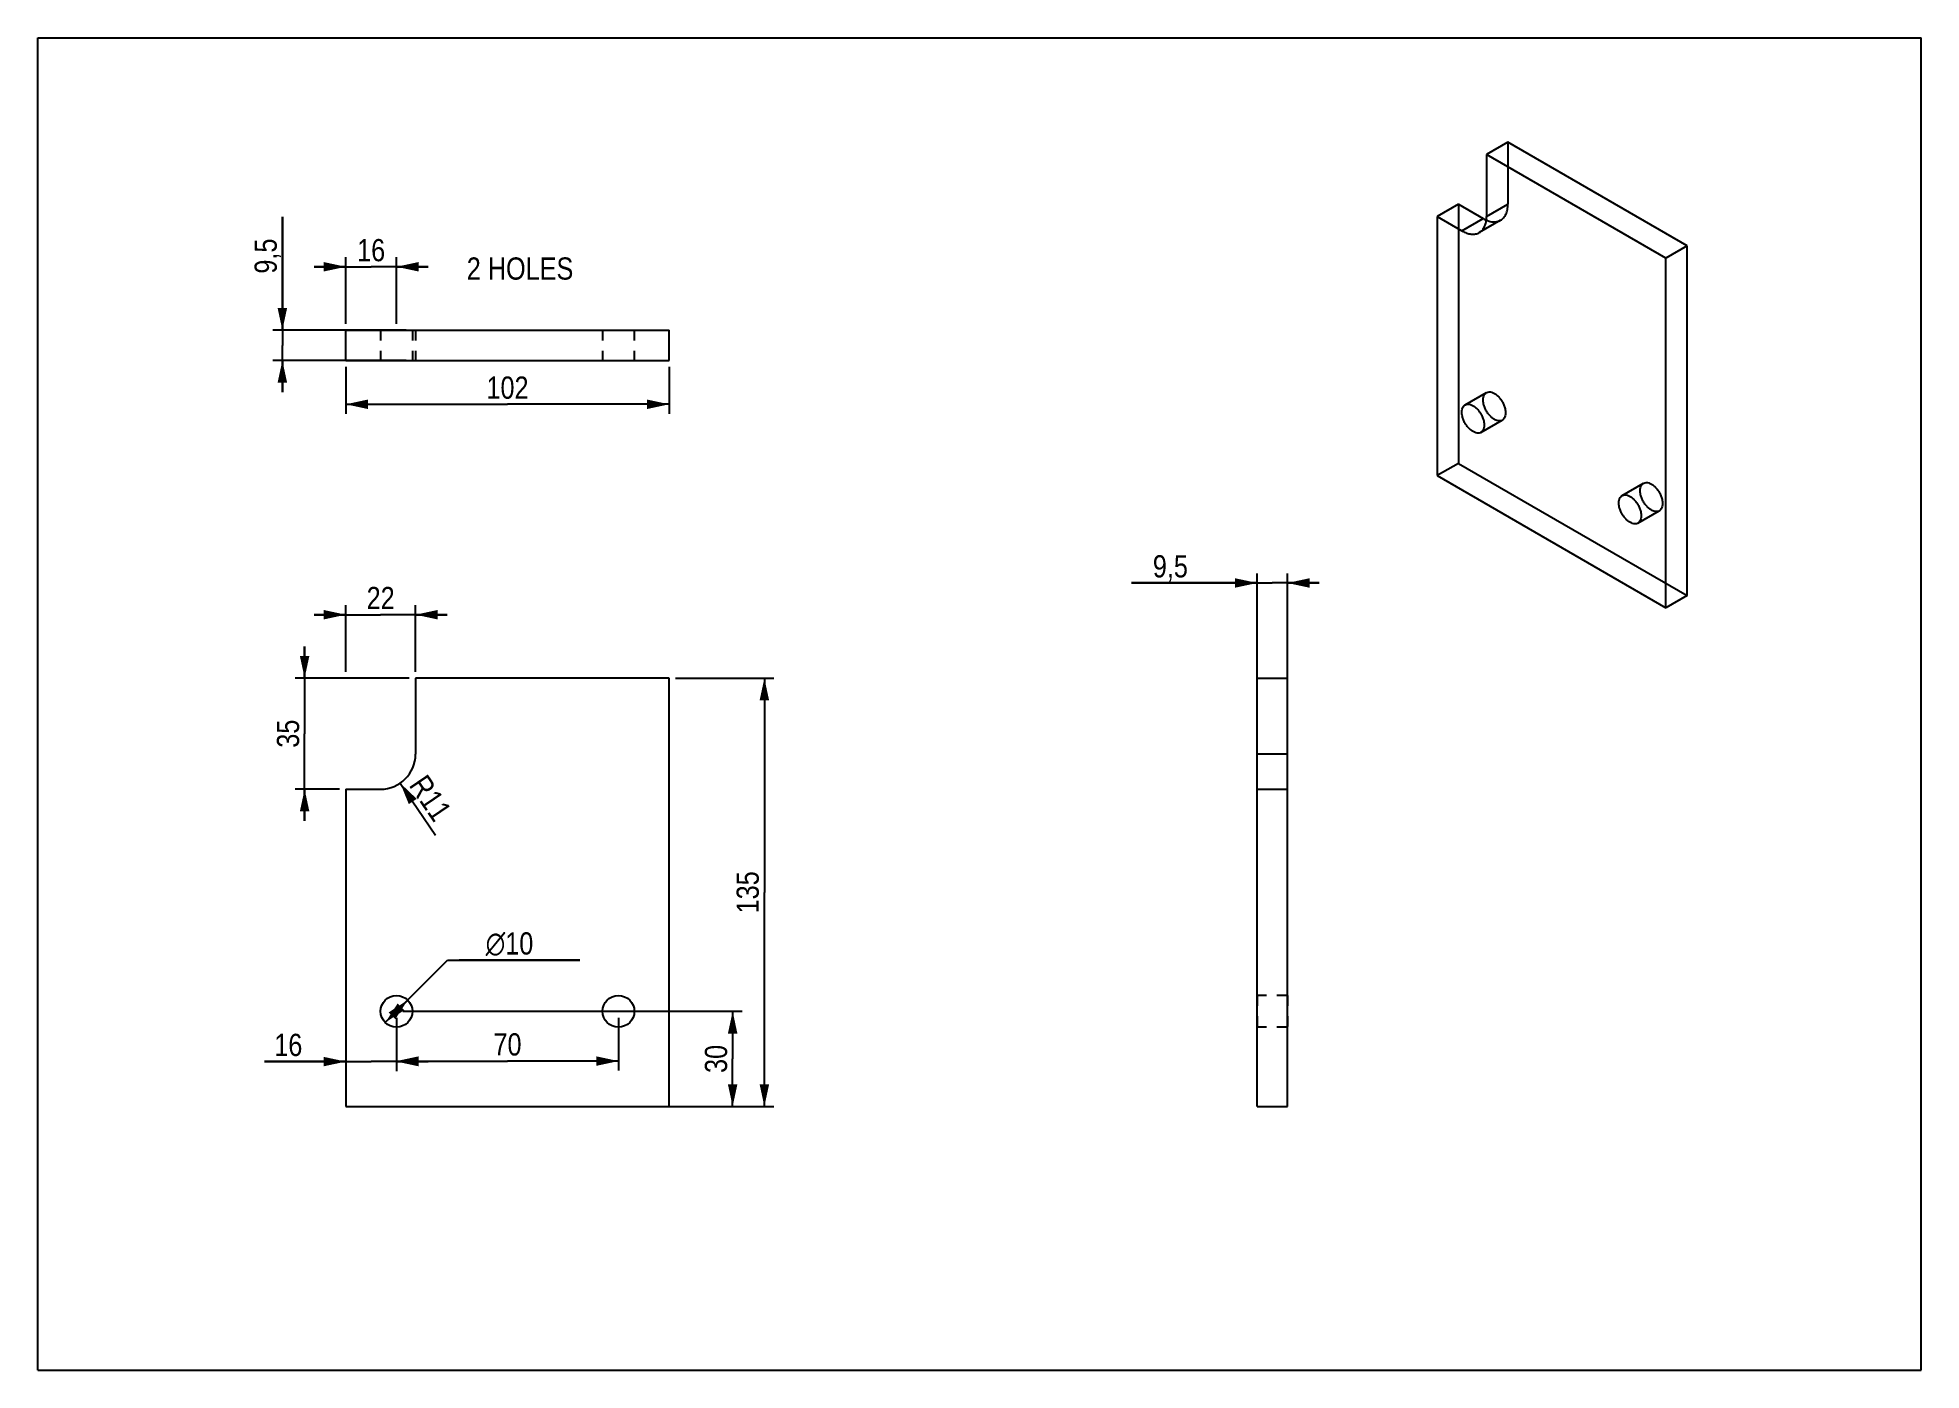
# Model space of a CAD drawing. Header units: millimetres. Extents: x 0 to 297, y 0 to 210.
import ezdxf

# ---------------------------------------------------------------- set-up
doc = ezdxf.new("R2010")
doc.units = ezdxf.units.MM
doc.header["$LTSCALE"] = 16.335
doc.linetypes.add('HIDDEN', pattern=[0.2, 0.1, -0.1])
doc.layers.get('0').update_dxf_attribs({"linetype": 'CONTINUOUS'})
doc.layers.add('02___PRT_ALL_AXES', color=7, linetype='CONTINUOUS')
doc.layers.add('DEFAULT_2', color=8, linetype='HIDDEN')
doc.styles.get("Standard").update_dxf_attribs({"font": 'txt', "width": 0.85})
doc.styles.add('TEXTSTYLE_2', font='gdt', dxfattribs={"width": 0.85})
doc.dimstyles.new('DIMSTYLE_1', dxfattribs={"dimtxt": 3.5, "dimasz": 3.5, "dimexe": 1.5, "dimexo": 1, "dimgap": 0.875, "dimtad": 1, "dimlfac": 2, "dimtxsty": 'STANDARD', "dimblk": '_FILLED', "dimblk1": '_FILLED', "dimblk2": '_FILLED', "dimcen": 0.09, "dimadec": 0, "dimazin": 0, "dimtp": 0.01, "dimtm": 0.01, "dimtfac": 1, "dimtofl": 0, "dimtmove": 0, "dimatfit": 3, "dimldrblk": '_FILLED', "dimfxl": 1, "dimtolj": 1, "dimarcsym": 0})
doc.dimstyles.new('DIMSTYLE_2', dxfattribs={"dimtxt": 3.5, "dimasz": 3.5, "dimexe": 1.5, "dimexo": 1, "dimtad": 1, "dimlfac": 2, "dimtxsty": 'STANDARD', "dimblk": '_FILLED', "dimblk1": '_FILLED', "dimblk2": '_FILLED', "dimcen": 0.09, "dimadec": 0, "dimazin": 0, "dimtp": 0.01, "dimtm": 0.01, "dimtfac": 1, "dimtmove": 0, "dimatfit": 2, "dimldrblk": '_FILLED', "dimfxl": 1, "dimtolj": 1, "dimarcsym": 0})
doc.dimstyles.new('DIMSTYLE_3', dxfattribs={"dimtxt": 3.5, "dimasz": 3.5, "dimexe": 1.5, "dimexo": 1, "dimtad": 1, "dimlfac": 2, "dimtxsty": 'STANDARD', "dimblk": '_FILLED', "dimblk1": '_FILLED', "dimblk2": '_FILLED', "dimcen": 0.09, "dimadec": 0, "dimazin": 0, "dimtp": 0.01, "dimtm": 0.01, "dimtfac": 1, "dimtofl": 0, "dimtmove": 0, "dimatfit": 3, "dimldrblk": '_FILLED', "dimfxl": 1, "dimtolj": 1, "dimarcsym": 0})

# ---------------------------------------------------------------- blocks, each defined once
blk = doc.blocks.new('_FILLED')
at = {"color": 0, "linetype": 'BYBLOCK'}
blk.add_solid([(0, 0), (-1, 0.214), (-1, -0.214)], dxfattribs=at)
blk = doc.blocks.new('*D0')
at = {"color": 2, "linetype": 'CONTINUOUS'}
for p, q in [((48.58, 158.15), (48.58, 150.73)), ((99.58, 158.15), (99.58, 150.73)), ((48.58, 152.23), (74.08, 152.23)), ((99.58, 152.23), (74.08, 152.23))]:
    blk.add_line(p, q, dxfattribs=at)
at = {"color": 2, "linetype": 'CONTINUOUS', "xscale": 3.5, "yscale": 3.5, "zscale": 3.5, "rotation": 180}
blk.add_blockref('_FILLED', (48.58, 152.23), dxfattribs=at)
at = {"color": 2, "linetype": 'CONTINUOUS', "xscale": 3.5, "yscale": 3.5, "zscale": 3.5}
blk.add_blockref('_FILLED', (99.58, 152.23), dxfattribs=at)
at = {"color": 2, "linetype": 'CONTINUOUS', "insert": (74.08, 156.61), "char_height": 3.5, "width": 8.925, "attachment_point": 2, "line_spacing_factor": 0.9}
blk.add_mtext('102', dxfattribs=at)
blk = doc.blocks.new('*D1')
at = {"color": 2, "linetype": 'CONTINUOUS'}
for p, q in [((100.58, 109.07), (116.08, 109.07)), ((114.58, 109.07), (114.58, 75.32)), ((114.58, 41.57), (114.58, 75.32)), ((100.58, 41.57), (116.08, 41.57))]:
    blk.add_line(p, q, dxfattribs=at)
at = {"color": 2, "linetype": 'CONTINUOUS', "xscale": 3.5, "yscale": 3.5, "zscale": 3.5}
for p, rotation in [((114.58, 109.07), 90), ((114.58, 41.57), 270)]:
    blk.add_blockref('_FILLED', p, dxfattribs=dict(at, rotation=rotation))
at = {"color": 2, "linetype": 'CONTINUOUS', "insert": (110.2, 75.32), "char_height": 3.5, "width": 8.925, "attachment_point": 2, "rotation": 90, "line_spacing_factor": 0.9}
blk.add_mtext('135', dxfattribs=at)
blk = doc.blocks.new('*D2')
at = {"color": 2, "linetype": 'CONTINUOUS'}
for p, q in [((56.58, 56.57), (64.64, 64.64)), ((64.64, 64.64), (85.46, 64.64)), ((85.46, 64.64), (66.44, 64.64)), ((54.81, 54.81), (56.58, 56.57)), ((58.34, 58.34), (56.58, 56.57))]:
    blk.add_line(p, q, dxfattribs=at)
at = {"color": 2, "linetype": 'CONTINUOUS', "xscale": 3.5, "yscale": 3.5, "zscale": 3.5}
for p, rotation in [((54.81, 54.81), 225), ((58.34, 58.34), 45)]:
    blk.add_blockref('_FILLED', p, dxfattribs=dict(at, rotation=rotation))
at = {"color": 2, "linetype": 'CONTINUOUS', "insert": (70.64, 69.02), "char_height": 3.5, "width": 10.6167, "attachment_point": 1, "line_spacing_factor": 0.9, "style": 'TEXTSTYLE_2'}
blk.add_mtext('{\\Fgdt;n}\\Ftxt;10', dxfattribs=at)
blk = doc.blocks.new('*D3')
at = {"color": 2, "linetype": 'CONTINUOUS'}
for p, q in [((38.58, 163.9), (38.58, 181.75)), ((38.58, 181.75), (38.58, 161.52)), ((58.08, 163.9), (37.08, 163.9)), ((38.58, 154.15), (38.58, 161.52)), ((58.08, 159.15), (37.08, 159.15)), ((38.58, 159.15), (38.58, 154.15))]:
    blk.add_line(p, q, dxfattribs=at)
at = {"color": 2, "linetype": 'CONTINUOUS', "xscale": 3.5, "yscale": 3.5, "zscale": 3.5}
for p, rotation in [((38.58, 163.9), 270), ((38.58, 159.15), 90)]:
    blk.add_blockref('_FILLED', p, dxfattribs=dict(at, rotation=rotation))
at = {"color": 2, "linetype": 'CONTINUOUS', "insert": (34.2, 172.82), "char_height": 3.5, "width": 8.925, "attachment_point": 1, "rotation": 90, "line_spacing_factor": 0.9}
blk.add_mtext('9,5', dxfattribs=at)
blk = doc.blocks.new('*D4')
at = {"color": 2, "linetype": 'CONTINUOUS'}
for p, q in [((48.58, 164.9), (48.58, 175.4)), ((56.58, 164.9), (56.58, 175.4)), ((48.58, 173.9), (43.58, 173.9)), ((43.58, 173.9), (52.58, 173.9)), ((61.58, 173.9), (52.58, 173.9)), ((56.58, 173.9), (61.58, 173.9))]:
    blk.add_line(p, q, dxfattribs=at)
at = {"color": 2, "linetype": 'CONTINUOUS', "xscale": 3.5, "yscale": 3.5, "zscale": 3.5}
blk.add_blockref('_FILLED', (48.58, 173.9), dxfattribs=at)
at = {"color": 2, "linetype": 'CONTINUOUS', "xscale": 3.5, "yscale": 3.5, "zscale": 3.5, "rotation": 180}
blk.add_blockref('_FILLED', (56.58, 173.9), dxfattribs=at)
at = {"color": 2, "linetype": 'CONTINUOUS', "insert": (52.58, 178.27), "char_height": 3.5, "width": 5.95, "attachment_point": 2, "line_spacing_factor": 0.9}
blk.add_mtext('16', dxfattribs=at)
blk = doc.blocks.new('*D5')
at = {"color": 2, "linetype": 'CONTINUOUS'}
for p, q in [((57.58, 56.57), (111.08, 56.57)), ((109.58, 56.57), (109.58, 49.07)), ((109.58, 41.57), (109.58, 49.07)), ((57.58, 41.57), (111.08, 41.57))]:
    blk.add_line(p, q, dxfattribs=at)
at = {"color": 2, "linetype": 'CONTINUOUS', "xscale": 3.5, "yscale": 3.5, "zscale": 3.5}
for p, rotation in [((109.58, 56.57), 90), ((109.58, 41.57), 270)]:
    blk.add_blockref('_FILLED', p, dxfattribs=dict(at, rotation=rotation))
at = {"color": 2, "linetype": 'CONTINUOUS', "insert": (105.2, 49.07), "char_height": 3.5, "width": 5.95, "attachment_point": 2, "rotation": 90, "line_spacing_factor": 0.9}
blk.add_mtext('30', dxfattribs=at)
blk = doc.blocks.new('*D6')
at = {"color": 2, "linetype": 'CONTINUOUS'}
blk.add_line((57.17, 92.53), (62.73, 84.33), dxfattribs=at)
at = {"color": 2, "linetype": 'CONTINUOUS', "xscale": 3.5, "yscale": 3.5, "zscale": 3.5, "rotation": 124.2}
blk.add_blockref('_FILLED', (57.17, 92.53), dxfattribs=at)
at = {"color": 2, "linetype": 'CONTINUOUS', "insert": (61.34, 94.17), "char_height": 3.5, "width": 8.925, "attachment_point": 1, "rotation": 304.2, "line_spacing_factor": 0.9}
blk.add_mtext('R11', dxfattribs=at)
blk = doc.blocks.new('*D7')
at = {"color": 2, "linetype": 'CONTINUOUS'}
for p, q in [((48.58, 119.07), (43.58, 119.07)), ((43.58, 119.07), (54.08, 119.07)), ((48.58, 110.07), (48.58, 120.57)), ((64.58, 119.07), (54.08, 119.07)), ((59.58, 110.07), (59.58, 120.57)), ((59.58, 119.07), (64.58, 119.07))]:
    blk.add_line(p, q, dxfattribs=at)
at = {"color": 2, "linetype": 'CONTINUOUS', "xscale": 3.5, "yscale": 3.5, "zscale": 3.5}
blk.add_blockref('_FILLED', (48.58, 119.07), dxfattribs=at)
at = {"color": 2, "linetype": 'CONTINUOUS', "xscale": 3.5, "yscale": 3.5, "zscale": 3.5, "rotation": 180}
blk.add_blockref('_FILLED', (59.58, 119.07), dxfattribs=at)
at = {"color": 2, "linetype": 'CONTINUOUS', "insert": (54.08, 123.45), "char_height": 3.5, "width": 5.95, "attachment_point": 2, "line_spacing_factor": 0.9}
blk.add_mtext('22', dxfattribs=at)
blk = doc.blocks.new('*D8')
at = {"color": 2, "linetype": 'CONTINUOUS'}
for p, q in [((192.29, 92.57), (192.29, 125.57)), ((197.04, 92.57), (197.04, 125.57)), ((192.29, 124.07), (172.44, 124.07)), ((172.44, 124.07), (194.66, 124.07)), ((202.04, 124.07), (194.66, 124.07)), ((197.04, 124.07), (202.04, 124.07))]:
    blk.add_line(p, q, dxfattribs=at)
at = {"color": 2, "linetype": 'CONTINUOUS', "xscale": 3.5, "yscale": 3.5, "zscale": 3.5}
blk.add_blockref('_FILLED', (192.29, 124.07), dxfattribs=at)
at = {"color": 2, "linetype": 'CONTINUOUS', "xscale": 3.5, "yscale": 3.5, "zscale": 3.5, "rotation": 180}
blk.add_blockref('_FILLED', (197.04, 124.07), dxfattribs=at)
at = {"color": 2, "linetype": 'CONTINUOUS', "insert": (181.36, 128.45), "char_height": 3.5, "width": 8.925, "attachment_point": 3, "line_spacing_factor": 0.9}
blk.add_mtext('9,5', dxfattribs=at)
blk = doc.blocks.new('*D9')
at = {"color": 2, "linetype": 'CONTINUOUS'}
for p, q in [((56.58, 55.57), (56.58, 47.23)), ((91.58, 55.57), (91.58, 47.23)), ((56.58, 48.73), (74.08, 48.73)), ((91.58, 48.73), (74.08, 48.73))]:
    blk.add_line(p, q, dxfattribs=at)
at = {"color": 2, "linetype": 'CONTINUOUS', "xscale": 3.5, "yscale": 3.5, "zscale": 3.5, "rotation": 180}
blk.add_blockref('_FILLED', (56.58, 48.73), dxfattribs=at)
at = {"color": 2, "linetype": 'CONTINUOUS', "xscale": 3.5, "yscale": 3.5, "zscale": 3.5}
blk.add_blockref('_FILLED', (91.58, 48.73), dxfattribs=at)
at = {"color": 2, "linetype": 'CONTINUOUS', "insert": (74.08, 53.11), "char_height": 3.5, "width": 5.95, "attachment_point": 2, "line_spacing_factor": 0.9}
blk.add_mtext('70', dxfattribs=at)
blk = doc.blocks.new('*D10')
at = {"color": 2, "linetype": 'CONTINUOUS'}
for p, q in [((56.58, 55.57), (56.58, 47.15)), ((48.58, 48.65), (35.78, 48.65)), ((35.78, 48.65), (52.58, 48.65)), ((61.58, 48.65), (52.58, 48.65)), ((56.58, 48.65), (61.58, 48.65))]:
    blk.add_line(p, q, dxfattribs=at)
at = {"color": 2, "linetype": 'CONTINUOUS', "xscale": 3.5, "yscale": 3.5, "zscale": 3.5}
blk.add_blockref('_FILLED', (48.58, 48.65), dxfattribs=at)
at = {"color": 2, "linetype": 'CONTINUOUS', "xscale": 3.5, "yscale": 3.5, "zscale": 3.5, "rotation": 180}
blk.add_blockref('_FILLED', (56.58, 48.65), dxfattribs=at)
at = {"color": 2, "linetype": 'CONTINUOUS', "insert": (41.73, 53.03), "char_height": 3.5, "width": 5.95, "attachment_point": 3, "line_spacing_factor": 0.9}
blk.add_mtext('16', dxfattribs=at)
blk = doc.blocks.new('*D11')
at = {"color": 2, "linetype": 'CONTINUOUS'}
for p, q in [((42.09, 109.07), (42.09, 114.07)), ((42.09, 114.07), (42.09, 100.32)), ((58.58, 109.07), (40.59, 109.07)), ((42.09, 86.57), (42.09, 100.32)), ((47.58, 91.57), (40.59, 91.57)), ((42.09, 91.57), (42.09, 86.57))]:
    blk.add_line(p, q, dxfattribs=at)
at = {"color": 2, "linetype": 'CONTINUOUS', "xscale": 3.5, "yscale": 3.5, "zscale": 3.5}
for p, rotation in [((42.09, 109.07), 270), ((42.09, 91.57), 90)]:
    blk.add_blockref('_FILLED', p, dxfattribs=dict(at, rotation=rotation))
at = {"color": 2, "linetype": 'CONTINUOUS', "insert": (37.72, 100.32), "char_height": 3.5, "width": 5.95, "attachment_point": 2, "rotation": 90, "line_spacing_factor": 0.9}
blk.add_mtext('35', dxfattribs=at)

msp = doc.modelspace()

# ---------------------------------------------------------------- linework, layer by layer
at = {"color": 7, "linetype": 'CONTINUOUS'}
for p, q in [((0, 0), (0, 210)), ((0, 210), (297, 210)), ((297, 0), (297, 210)), ((231.8003, 193.5444), (228.4415, 191.6053)), ((231.8003, 193.5444), (231.8003, 183.7464)), ((260.0847, 177.2148), (231.8003, 193.5444)), ((228.4415, 191.6053), (228.4415, 181.8072)), ((256.7259, 175.2756), (228.4415, 191.6053)), ((224.0221, 183.7463), (220.6633, 181.8071)), ((220.6633, 181.8071), (220.6633, 140.982)), ((220.6633, 181.8071), (224.5524, 179.5618)), ((224.0221, 183.7463), (224.0221, 142.9212)), ((224.0221, 183.7463), (227.9112, 181.501)), ((224.5524, 179.5618), (227.9112, 181.501)), ((230.6612, 181.2286), (227.3024, 179.2894)), ((228.4415, 181.8072), (231.8003, 183.7464)), ((260.0847, 177.2148), (256.7259, 175.2756)), ((256.7259, 120.1617), (256.7259, 175.2756)), ((260.0847, 122.1009), (260.0847, 177.2148)), ((48.5755, 159.1499), (48.5755, 163.8999)), ((48.5755, 163.8999), (99.5755, 163.8999)), ((99.5755, 159.1499), (99.5755, 163.8999)), ((48.5755, 159.1499), (99.5755, 159.1499)), ((224.0221, 142.9212), (220.6633, 140.982)), ((224.0221, 142.9212), (260.0847, 122.1009)), ((220.6633, 140.982), (256.7259, 120.1617)), ((260.0847, 122.1009), (256.7259, 120.1617)), ((59.5755, 109.0744), (59.5755, 97.0744)), ((99.5755, 109.0744), (59.5755, 109.0744)), ((99.5755, 41.5744), (99.5755, 109.0744)), ((192.287, 41.5744), (192.287, 109.0744)), ((192.287, 109.0744), (197.037, 109.0744)), ((197.037, 41.5744), (197.037, 109.0744)), ((197.037, 97.0744), (192.287, 97.0744)), ((48.5755, 91.5744), (48.5755, 41.5744)), ((48.5755, 91.5744), (54.0755, 91.5744)), ((192.287, 91.5744), (197.037, 91.5744)), ((48.5755, 41.5744), (99.5755, 41.5744)), ((192.287, 41.5744), (197.037, 41.5744)), ((0, 0), (297, 0))]:
    msp.add_line(p, q, dxfattribs=at)
msp.add_arc((54.0755, 97.0744), 5.5, 270, 360, dxfattribs=at)
for points in [[(224.5524, 179.5618), (224.7939, 179.4224), (225.2739, 179.1939), (226.0118, 179.0159), (226.7045, 179.0335), (227.3211, 179.2571), (227.8231, 179.6793), (228.1847, 180.2705), (228.3994, 180.9985), (228.4415, 181.5285), (228.4415, 181.8072)], [(227.9112, 181.501), (228.1526, 181.3616), (228.6327, 181.1331), (229.3705, 180.955), (230.0633, 180.9726), (230.6799, 181.1963), (231.1818, 181.6185), (231.5434, 182.2096), (231.7582, 182.9376), (231.8003, 183.4676), (231.8003, 183.7464)]]:
    msp.add_open_spline(points, degree=3, knots=[0, 0, 0, 0, 0.14489848, 0.27452241, 0.39111168, 0.49999802, 0.60888472, 0.72547494, 0.85510016, 1, 1, 1, 1], dxfattribs=at)
at = {"layer": '02___PRT_ALL_AXES', "color": 8, "linetype": 'HIDDEN'}
for p, q in [((54.0755, 163.8999), (54.0755, 159.1499)), ((54.0755, 163.8999), (59.0755, 163.8999)), ((59.0755, 163.8999), (59.0755, 159.1499)), ((89.0755, 163.8999), (94.0755, 163.8999)), ((89.0755, 163.8999), (89.0755, 159.1499)), ((94.0755, 163.8999), (94.0755, 159.1499)), ((54.0755, 159.1499), (59.0755, 159.1499)), ((89.0755, 159.1499), (94.0755, 159.1499)), ((197.037, 59.0744), (192.287, 59.0744)), ((192.287, 59.0742), (192.287, 54.0746)), ((197.037, 59.0742), (197.037, 54.0746)), ((197.037, 54.0744), (192.287, 54.0744))]:
    msp.add_line(p, q, dxfattribs=at)
at = {"layer": '02___PRT_ALL_AXES', "color": 7, "linetype": 'CONTINUOUS'}
for p, q in [((225.0702, 152.1287), (228.429, 154.0678)), ((227.5702, 147.7985), (230.929, 149.7377)), ((249.8191, 137.8403), (253.1778, 139.7794)), ((252.3191, 133.5101), (255.6778, 135.4493))]:
    msp.add_line(p, q, dxfattribs=at)
for centre in [(56.5755, 56.5744), (91.5755, 56.5744)]:
    msp.add_circle(centre, 2.5, dxfattribs=at)
for points in [[(224.5524, 150.9842), (224.5524, 151.1381), (224.5802, 151.4278), (224.7271, 151.8149), (224.9787, 152.1003), (225.3206, 152.25), (225.715, 152.2524), (226.1334, 152.121), (226.5574, 151.8691), (226.9665, 151.5113), (227.3391, 151.0672), (227.6547, 150.5615), (227.8956, 150.0222), (228.0485, 149.4798), (228.088, 149.1166), (228.088, 148.943)], [(227.9112, 152.9234), (227.9112, 153.0773), (227.9389, 153.3669), (228.0859, 153.7541), (228.3374, 154.0395), (228.6793, 154.1891), (229.0737, 154.1916), (229.4922, 154.0602), (229.9162, 153.8083), (230.3253, 153.4505), (230.6978, 153.0064), (231.0134, 152.5007), (231.2543, 151.9614), (231.4072, 151.419), (231.4467, 151.0557), (231.4467, 150.8822)], [(231.4467, 150.8822), (231.4467, 150.7283), (231.419, 150.4386), (231.2721, 150.0515), (231.0205, 149.7661), (230.6786, 149.6164), (230.2842, 149.614), (229.8658, 149.7454), (229.4417, 149.9973), (229.0327, 150.3551), (228.6601, 150.7992), (228.3445, 151.3049), (228.1036, 151.8441), (227.9507, 152.3866), (227.9112, 152.7498), (227.9112, 152.9234)], [(228.088, 148.943), (228.088, 148.7891), (228.0602, 148.4995), (227.9133, 148.1123), (227.6617, 147.8269), (227.3198, 147.6772), (226.9255, 147.6748), (226.507, 147.8062), (226.083, 148.0581), (225.6739, 148.4159), (225.3013, 148.86), (224.9858, 149.3657), (224.7448, 149.905), (224.592, 150.4474), (224.5524, 150.8107), (224.5524, 150.9842)], [(252.66, 138.635), (252.66, 138.7889), (252.6878, 139.0785), (252.8347, 139.4656), (253.0863, 139.751), (253.4282, 139.9007), (253.8225, 139.9032), (254.241, 139.7718), (254.665, 139.5198), (255.0741, 139.162), (255.4467, 138.718), (255.7622, 138.2122), (256.0032, 137.673), (256.1561, 137.1306), (256.1956, 136.7673), (256.1956, 136.5937)], [(249.3013, 136.6958), (249.3013, 136.8497), (249.329, 137.1394), (249.476, 137.5265), (249.7275, 137.8119), (250.0694, 137.9616), (250.4638, 137.964), (250.8823, 137.8326), (251.3063, 137.5807), (251.7154, 137.2229), (252.0879, 136.7788), (252.4035, 136.2731), (252.6444, 135.7338), (252.7973, 135.1914), (252.8368, 134.8282), (252.8368, 134.6546)], [(252.8368, 134.6546), (252.8368, 134.5007), (252.8091, 134.211), (252.6622, 133.8239), (252.4106, 133.5385), (252.0687, 133.3888), (251.6743, 133.3864), (251.2559, 133.5178), (250.8318, 133.7697), (250.4228, 134.1275), (250.0502, 134.5716), (249.7346, 135.0773), (249.4937, 135.6166), (249.3408, 136.159), (249.3013, 136.5222), (249.3013, 136.6958)], [(256.1956, 136.5937), (256.1956, 136.4398), (256.1678, 136.1502), (256.0209, 135.7631), (255.7693, 135.4777), (255.4274, 135.328), (255.0331, 135.3255), (254.6146, 135.4569), (254.1906, 135.7089), (253.7815, 136.0667), (253.4089, 136.5107), (253.0934, 137.0165), (252.8524, 137.5557), (252.6995, 138.0981), (252.66, 138.4614), (252.66, 138.635)]]:
    msp.add_open_spline(points, degree=3, knots=[0, 0, 0, 0, 0.07339726, 0.13735398, 0.19443773, 0.2499536, 0.30996428, 0.37850186, 0.45672759, 0.54356734, 0.63650439, 0.73219456, 0.82695805, 0.91722572, 1, 1, 1, 1], dxfattribs=at)
at = {"layer": 'DEFAULT_2', "color": 8, "linetype": 'HIDDEN'}
for p, q in [((54.0755, 163.8999), (54.0755, 159.1499)), ((59.5755, 163.8999), (59.5755, 159.1499))]:
    msp.add_line(p, q, dxfattribs=at)

# ---------------------------------------------------------------- texts
at = {"color": 2, "linetype": 'CONTINUOUS', "insert": (67.6549, 175.373), "char_height": 3.5, "width": 20.825, "attachment_point": 1, "line_spacing_factor": 0.9}
msp.add_mtext('2 HOLES', dxfattribs=at)

# ---------------------------------------------------------------- dimensions: what is measured, and where the dimension line sits
at = {"color": 2, "linetype": 'CONTINUOUS'}
for base, p1, p2, angle, picture, middle in [((38.5755, 159.1499), (59.0755, 163.8999), (59.0755, 159.1499), 270, '*D3', (38.5755, 177.3804)), ((192.287, 124.0744), (197.037, 91.5744), (192.287, 91.5744), 180, '*D8', (176.9925, 124.0744)), ((42.0916, 91.5744), (59.5755, 109.0744), (48.5755, 91.5744), 270, '*D11', (42.0916, 100.4174)), ((114.5755, 41.5744), (99.5755, 109.0744), (99.5755, 41.5744), 270, '*D1', (114.5755, 75.7893)), ((109.5755, 56.5744), (56.5755, 41.5744), (56.5755, 56.5744), 90, '*D5', (109.5755, 49.0744))]:
    dim = msp.add_linear_dim(base=base, p1=p1, p2=p2, angle=angle, dimstyle='DIMSTYLE_1', dxfattribs=at)
    dim.commit()
    dim.dimension.update_dxf_attribs({"geometry": picture, "text_midpoint": middle, "dimtype": 160})
for base, p1, p2, picture, middle in [((56.5755, 173.8999), (48.5755, 163.8999), (56.5755, 163.8999), '*D4', (52.9474, 173.8999)), ((99.5755, 152.2334), (48.5755, 159.1499), (99.5755, 159.1499), '*D0', (74.4474, 152.2334)), ((59.5755, 119.0744), (48.5755, 109.0744), (59.5755, 109.0744), '*D7', (54.0755, 119.0744)), ((56.5755, 48.6518), (48.5755, 41.5744), (56.5755, 56.5744), '*D10', (39.1319, 48.6518)), ((91.5755, 48.7333), (56.5755, 56.5744), (91.5755, 56.5744), '*D9', (74.0755, 48.7333))]:
    dim = msp.add_linear_dim(base=base, p1=p1, p2=p2, dimstyle='DIMSTYLE_1', dxfattribs=at)
    dim.commit()
    dim.dimension.update_dxf_attribs({"geometry": picture, "text_midpoint": middle, "dimtype": 160})
dim = msp.add_radius_dim(center=(54.0755, 97.0744), mpoint=(57.167, 92.5255), text='R<>', dimstyle='DIMSTYLE_3', override={"dimpost": '<>'}, dxfattribs=at)
dim.commit()
dim.dimension.update_dxf_attribs({"geometry": '*D6', "text_midpoint": (62.3972, 89.4996), "dimtype": 164})
dim = msp.add_diameter_dim_2p(p1=(58.3433, 58.3422), p2=(54.8078, 54.8067), text='%%c<>', dimstyle='DIMSTYLE_2', override={"dimtih": 1, "dimtoh": 1, "dimpost": '<>'}, dxfattribs=at)
dim.commit()
dim.dimension.update_dxf_attribs({"geometry": '*D2', "text_midpoint": (75.952, 67.2675), "dimtype": 163})

doc.saveas('drawing.dxf')
